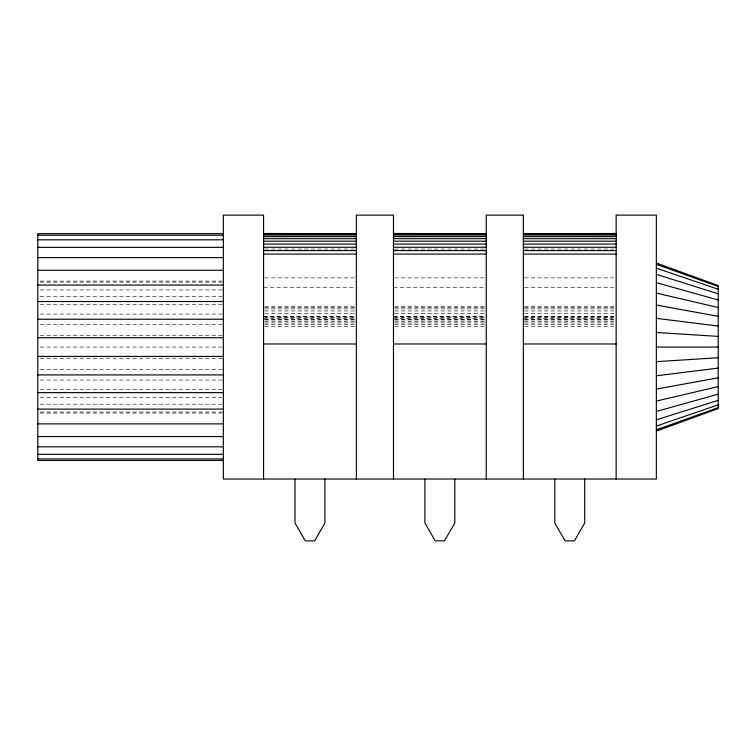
<?xml version="1.0" encoding="UTF-8"?>
<svg xmlns="http://www.w3.org/2000/svg" width="756" height="756" viewBox="0 0 756 756"><rect width="100%" height="100%" fill="white"/><g stroke="black" fill="none" stroke-linecap="round" stroke-linejoin="round"><path stroke-width="0.57" stroke-dasharray="3.78 2.83" d="M264.742 249.083L355.178 249.083M394.641 249.083L485.068 249.083M524.532 249.083L613.787 249.083M264.742 277.887L356.35 277.887M394.641 277.887L486.25 277.887M524.532 277.887L613.787 277.887M40.153 281.09L222.188 281.09M40.153 282.101L222.188 282.101M263.57 287.696L355.178 287.696M393.46 287.696L485.068 287.696M524.532 287.696L613.787 287.696M40.153 289.935L222.188 289.935M40.153 296.532L222.188 296.532M40.153 304.659L222.188 304.659M264.742 306.274L355.178 306.274M394.641 306.274L485.068 306.274M524.532 306.274L613.787 306.274M264.742 307.295L355.178 307.295M394.641 307.295L485.068 307.295M524.532 307.295L613.787 307.295M264.742 308.873L355.178 308.873M394.641 308.873L485.068 308.873M524.532 308.873L613.787 308.873M264.742 310.952L355.178 310.952M394.641 310.952L485.068 310.952M524.532 310.952L613.787 310.952M264.742 313.475L355.178 313.475M394.641 313.475L485.068 313.475M524.532 313.475L613.787 313.475M40.153 314.08L222.188 314.08M263.57 316.348L355.178 316.377M393.46 316.348L485.068 316.377M524.532 316.348L613.787 316.377M263.57 316.858L355.178 316.858M393.46 316.858L485.068 316.858M524.532 316.858L613.787 316.858M264.742 317.643L355.178 317.643M394.641 317.643L485.068 317.643M524.532 317.643L613.787 317.643M263.57 318.682L355.178 318.682M393.46 318.682L485.068 318.682M523.36 318.682L613.787 318.682M264.742 319.561L355.178 319.561M394.641 319.561L485.068 319.561M524.532 319.561L613.787 319.561M264.742 319.949L355.178 319.949M394.641 319.949L485.068 319.949M524.532 319.949L613.787 319.949M264.742 321.394L355.178 321.394M394.641 321.394L485.068 321.394M524.532 321.394L613.787 321.394M264.742 322.992L355.178 322.935M394.641 322.992L485.068 322.935M524.532 322.992L613.787 322.935M40.153 324.504L223.36 324.504M264.742 324.674L355.178 324.674M394.641 324.674L485.068 324.674M524.532 324.674L613.787 324.674M264.742 326.422L355.178 326.422M394.641 326.422L485.068 326.422M524.532 326.422L613.787 326.422M40.153 335.617L222.188 335.617M40.153 347.07L222.188 347.07M40.153 358.533L222.188 358.533M40.153 369.637L222.188 369.637M40.153 380.06L222.188 380.06M40.153 389.482L222.188 389.482M40.153 397.618L222.188 397.618M40.153 404.214L222.188 404.214M40.153 412.048L222.188 412.048M40.153 413.05L222.188 413.05"/><path stroke-width="1.13" d="M656.35 431.09L718.2 408.58L718.2 285.57L656.35 263.05M656.35 429.814L718.2 407.645M656.35 426.025L718.2 404.866M656.35 419.835L718.2 400.34M656.35 411.434L718.2 394.188M656.35 401.077L718.2 386.609M656.35 389.085L718.2 377.83M656.35 375.808L718.2 368.106M656.35 361.661L718.2 357.749M263.57 233.491L356.35 233.613M393.46 233.491L486.25 233.613M523.36 233.613L616.14 233.491M223.36 233.67L37.8 233.67L37.8 460.47L223.36 460.47M263.57 233.963L356.35 233.963M393.46 233.963L486.25 233.963M523.36 233.963L616.14 233.963M263.57 235.003L356.35 235.003M393.46 235.003L486.25 235.003M523.36 235.003L616.14 235.003M37.8 235.22L223.36 235.22M263.57 236.59L356.35 236.59M393.46 236.59L486.25 236.59M523.36 236.59L616.14 236.59M263.57 238.669L356.35 238.669M393.46 238.669L486.25 238.669M523.36 238.669L616.14 238.669M37.8 239.813L223.36 239.813M263.57 241.192L356.35 241.192M393.46 241.192L486.25 241.192M523.36 241.192L616.14 241.192M263.57 244.075L356.35 244.075M393.46 244.075L486.25 244.075M523.36 244.075L616.14 244.075M263.57 247.25L356.35 247.25M393.46 247.25L486.25 247.25M523.36 247.25L616.14 247.25M37.8 247.344L223.36 247.344M263.57 250.614L356.35 250.614M393.46 250.614L486.25 250.614M523.36 250.614L616.14 250.614M263.57 254.082L356.35 254.082M393.46 254.082L486.25 254.082M523.36 254.082L616.14 254.082M37.8 257.588L223.36 257.588M37.8 270.27L223.36 270.27M37.8 285.05L223.36 285.05M37.8 301.521L223.36 301.521M37.8 319.23L223.36 319.23M37.8 337.705L223.36 337.705M263.57 343.98L356.35 343.98M393.46 343.98L486.25 343.98M523.36 343.98L616.14 343.98M656.35 347.07L718.2 347.07M37.8 356.435L223.36 356.435M37.8 374.91L223.36 374.91M37.8 392.629L223.36 392.629M37.8 409.1L223.36 409.1M37.8 423.88L223.36 423.88M37.8 436.562L223.36 436.562M37.8 446.805L223.36 446.805M37.8 454.328L223.36 454.328M37.8 458.93L223.36 458.93M656.35 332.479L718.2 336.392M656.35 318.333L718.2 326.034M656.35 305.065L718.2 316.32M656.35 293.063L718.2 307.541M656.35 282.706L718.2 299.952M656.35 274.315L718.2 293.81M656.35 268.125L718.2 289.274M656.35 264.326L718.2 286.505M616.14 479.03L616.14 215.12L656.35 215.12L656.35 479.03L223.36 479.03L223.36 215.12L263.57 215.12L263.57 479.03M584.7 479.03L584.7 523.029L574.39 540.88L565.11 540.88L554.8 523.029L554.8 479.03M523.36 479.03L523.36 215.12L486.25 215.12L486.25 479.03M454.8 479.03L454.8 523.029L444.49 540.88L435.22 540.88L424.91 523.029L424.91 479.03M393.46 479.03L393.46 215.12L356.35 215.12L356.35 479.03M324.91 479.03L324.91 523.029L314.6 540.88L305.32 540.88L295.01 523.029L295.01 479.03"/></g></svg>
